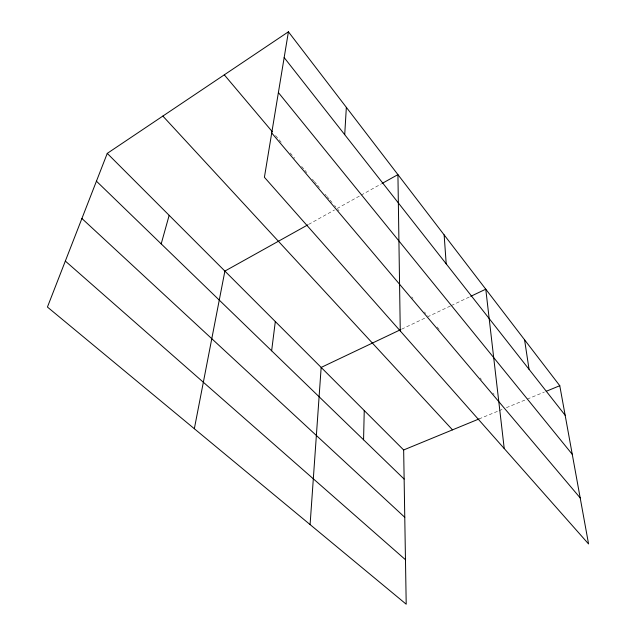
<?xml version="1.0" encoding="UTF-8"?>
<svg xmlns="http://www.w3.org/2000/svg" width="636" height="636" viewBox="0 0 636 636"><rect width="100%" height="100%" fill="white"/><g stroke="black" fill="none" stroke-linecap="round" stroke-linejoin="round"><path stroke-width="0.48" stroke-dasharray="3.18 2.39" d="M308.627 224.405L334.528 209.967M337.12 208.521L360.238 195.626M361.097 195.149L381.656 183.693M401.658 329.17L425.603 317.785M450.383 306.003L428.267 316.521L426.351 314.256M451.266 305.59L469.845 296.758M479.003 418.957L498.195 411.055M499.109 410.681L503.68 408.797M506.407 407.676L526.306 399.488M527.212 399.114L544.4 392.038M275.547 135.563L282.591 143.911M290.215 152.942L294.651 158.197M301.623 166.457L304.159 169.462M304.787 170.217L307.323 173.223M312.395 179.225L313.667 180.727M314.295 181.483L316.831 184.488M317.467 185.235L319.367 187.493M325.075 194.25L326.34 195.753M326.976 196.5L329.512 199.505M330.148 200.261L332.048 202.51M334.584 205.515L335.848 207.018M337.756 209.276L339.036 210.786M411.715 296.917L412.987 298.419M424.443 311.998L425.715 313.5M437.107 326.999L439.635 329.997M480.124 377.975L481.396 379.477M492.813 393.008L494.085 394.511"/><path stroke-width="0.95" d="M363.569 439.802L364.245 410.538M344.712 134.657L346.35 107.357M310.09 524.597L321.164 367.425L400.767 329.591M271.636 350.794L275.316 321.546M288.418 31.8L264.409 177.285L588.57 543.963L559.775 385.71L288.418 31.8L107.261 153.387L47.43 307.053L406.205 604.2L403.653 449.962L107.261 153.387M194.338 428.728L224.89 271.087L307.76 224.89M161.194 243.874L169.16 215.326M382.506 183.216L397.929 174.622L400.267 330.966M470.727 296.336L485.769 289.189L504.229 448.563M403.653 449.962L479.003 418.957M546.213 391.299L559.775 385.71M65.333 261.07L405.466 559.72M81.909 218.498L404.766 517.299M96.441 181.181L404.13 479.075M162.856 116.07L452.498 429.864M224.301 74.833L272.343 131.763M271.723 133.004L580.191 497.916M278.393 92.578L572.257 454.311M284.165 57.59L565.158 415.276M524.565 339.791L529.065 369.333M444.135 234.883L446.21 263.861"/></g></svg>
